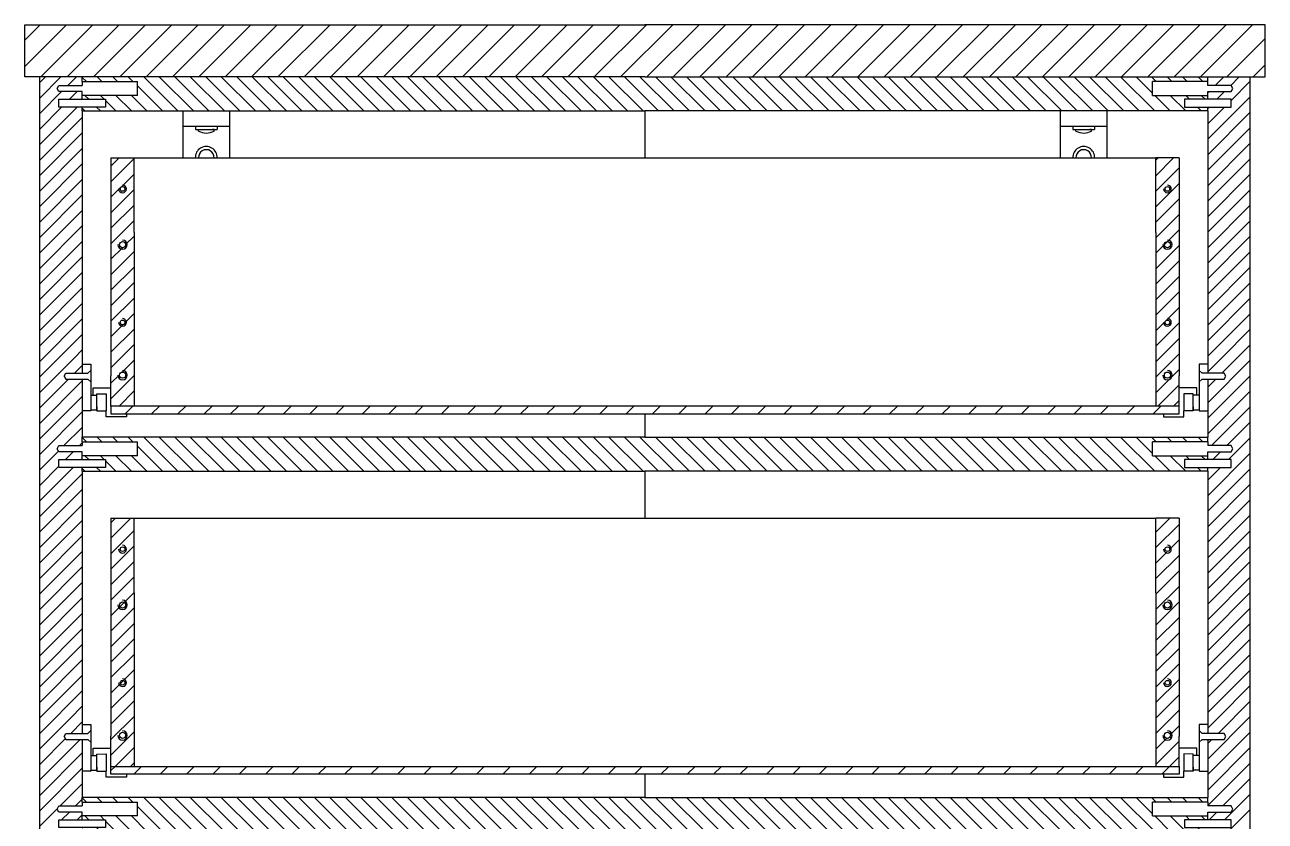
# Model space of a CAD drawing. Header units: millimetres. Extents: x 1628 to 5948, y -265 to 1722.
# Drawn here: x 4348.3 to 4428.3, y 1244.9 to 1296.3 of the extents above; entities that cross this region are included whole.
import ezdxf

# ---------------------------------------------------------------- set-up
doc = ezdxf.new("R2010")
doc.units = ezdxf.units.MM
doc.layers.get('0').update_dxf_attribs({"color": 8})
doc.layers.add('Campiture', color=1, linetype='Continuous')
doc.layers.add('Incastri', color=4, linetype='Continuous')
pattern_1 = [(45, (3915.7054, 1132.9351), (-0.85, 0.85), [])]

# ---------------------------------------------------------------- blocks, each defined once
blk = doc.blocks.new('retino 1')
at = {"color": 175, "linetype": 'Continuous'}
for p, q in [((318.125, 159.668), (317.856, 159.937)), ((319.125, 159.668), (318.825, 159.968)), ((320.125, 159.668), (319.825, 159.968)), ((321.125, 159.668), (320.825, 159.968)), ((323.025, 157.768), (321.415, 159.378)), ((324.025, 157.768), (321.825, 159.968)), ((325.025, 157.768), (322.825, 159.968)), ((326.025, 157.768), (323.825, 159.968)), ((327.025, 157.768), (324.825, 159.968)), ((328.025, 157.768), (325.825, 159.968)), ((329.025, 157.768), (326.825, 159.968)), ((330.025, 157.768), (327.825, 159.968)), ((331.025, 157.768), (328.825, 159.968)), ((332.025, 157.768), (329.825, 159.968)), ((333.025, 157.768), (330.825, 159.968)), ((334.025, 157.768), (331.825, 159.968)), ((335.025, 157.768), (332.825, 159.968)), ((336.025, 157.768), (333.825, 159.968)), ((337.025, 157.768), (334.825, 159.968)), ((338.025, 157.768), (335.825, 159.968)), ((339.025, 157.768), (336.825, 159.968)), ((340.025, 157.768), (337.825, 159.968)), ((341.025, 157.768), (338.825, 159.968)), ((342.025, 157.768), (339.825, 159.968)), ((343.025, 157.768), (340.825, 159.968)), ((344.025, 157.768), (341.825, 159.968)), ((345.025, 157.768), (342.825, 159.968)), ((346.025, 157.768), (343.825, 159.968)), ((347.025, 157.768), (344.825, 159.968)), ((348.025, 157.768), (345.825, 159.968)), ((349.025, 157.768), (346.825, 159.968)), ((350.025, 157.768), (347.825, 159.968)), ((351.025, 157.768), (348.825, 159.968)), ((352.025, 157.768), (349.825, 159.968)), ((353.025, 157.768), (350.825, 159.968)), ((354.025, 157.768), (351.825, 159.968)), ((355.025, 157.768), (352.825, 159.968)), ((356.025, 157.768), (353.825, 159.968)), ((357.025, 157.768), (354.825, 159.968)), ((358.025, 157.768), (355.825, 159.968)), ((359.025, 157.768), (356.825, 159.968)), ((360.025, 157.768), (357.825, 159.968)), ((361.025, 157.768), (358.825, 159.968)), ((362.025, 157.768), (359.825, 159.968)), ((363.025, 157.768), (360.825, 159.968)), ((364.025, 157.768), (361.825, 159.968)), ((365.025, 157.768), (362.825, 159.968)), ((366.025, 157.768), (363.825, 159.968)), ((367.025, 157.768), (364.825, 159.968)), ((368.025, 157.768), (365.825, 159.968)), ((369.025, 157.768), (366.825, 159.968)), ((370.025, 157.768), (367.825, 159.968)), ((371.025, 157.768), (368.825, 159.968)), ((372.025, 157.768), (369.825, 159.968)), ((373.025, 157.768), (370.825, 159.968)), ((374.025, 157.768), (371.825, 159.968)), ((375.025, 157.768), (372.825, 159.968)), ((376.025, 157.768), (373.825, 159.968)), ((377.025, 157.768), (374.825, 159.968)), ((378.025, 157.768), (375.825, 159.968)), ((379.025, 157.768), (376.825, 159.968)), ((380.025, 157.768), (377.825, 159.968)), ((381.025, 157.768), (378.825, 159.968)), ((382.025, 157.768), (379.825, 159.968)), ((383.025, 157.768), (380.825, 159.968)), ((384.025, 157.768), (381.825, 159.968)), ((385.025, 157.768), (382.825, 159.968)), ((386.025, 157.768), (383.825, 159.968)), ((387.025, 157.768), (384.825, 159.968)), ((386.888, 158.905), (385.825, 159.968)), ((387.125, 159.668), (386.825, 159.968)), ((388.125, 159.668), (387.825, 159.968)), ((389.125, 159.668), (388.825, 159.968)), ((390.125, 159.668), (389.825, 159.968)), ((318.275, 158.518), (318.025, 158.768)), ((319.275, 158.518), (319.025, 158.768)), ((320.025, 157.768), (319.356, 158.437)), ((321.025, 157.768), (320.025, 158.768)), ((322.025, 157.768), (321.025, 158.768)), ((388.025, 157.768), (387.025, 158.768)), ((389.025, 157.768), (388.025, 158.768)), ((389.275, 158.518), (389.025, 158.768)), ((390.275, 158.518), (390.025, 158.768)), ((318.025, 157.768), (317.856, 157.937)), ((319.025, 157.768), (318.775, 158.018)), ((390.025, 157.768), (389.775, 158.018))]:
    blk.add_line(p, q, dxfattribs=at)

msp = doc.modelspace()

# ---------------------------------------------------------------- hatches: boundary and pattern name
at = {"layer": 'Campiture'}
h = msp.add_hatch(dxfattribs=at)
h.set_pattern_fill('JIS_WOOD', color=256, scale=1.7)
h.set_pattern_definition([(45, (3915.7054, 1132.9351), (-0.85, 0.85), [])])
h.paths.add_polyline_path([(4348.346, 1296.263), (4348.346, 1292.903), (4388.346, 1292.903), (4428.346, 1292.903), (4428.346, 1296.263), (4388.346, 1296.263)])
h = msp.add_hatch(dxfattribs=at)
h.set_pattern_fill('JIS_WOOD', color=256)
h.set_pattern_definition([(45, (3915.7054, 1132.9351), (-0.5, 0.5), [])])
h.paths.add_polyline_path([(4422.792, 1287.671), (4421.441, 1287.671), (4421.292, 1287.522), (4421.292, 1282.853), (4421.292, 1277.522), (4422.792, 1279.022)])
h.paths.add_polyline_path([(4421.892, 1285.671, -1), (4422.192, 1285.671, -1)], flags=16)
h = msp.add_hatch(dxfattribs=at)
h.set_pattern_fill('JIS_WOOD', color=256, scale=1.7)
h.set_pattern_definition(pattern_1)
h.paths.add_polyline_path([(4422.792, 1271.653), (4421.792, 1271.653), (4421.292, 1271.653), (4355.4, 1271.653), (4354.9, 1271.653), (4353.9, 1271.653), (4353.9, 1271.353), (4353.9, 1271.153), (4422.792, 1271.153)])
h = msp.add_hatch(dxfattribs=at)
h.set_pattern_fill('JIS_WOOD', color=256, scale=1.7)
h.set_pattern_definition(pattern_1)
h.paths.add_polyline_path([(4422.792, 1248.403), (4421.792, 1248.403), (4421.292, 1248.403), (4355.4, 1248.403), (4354.9, 1248.403), (4353.9, 1248.403), (4353.9, 1247.903), (4422.792, 1247.903), (4422.792, 1248.103)])

# ---------------------------------------------------------------- linework, layer by layer
for p, q in [((4348.346, 1296.263), (4388.346, 1296.263)), ((4348.346, 1292.903), (4348.346, 1296.263)), ((4428.346, 1296.263), (4388.346, 1296.263)), ((4428.346, 1292.903), (4428.346, 1296.263)), ((4388.346, 1292.903), (4348.346, 1292.903)), ((4349.306, 1199.903), (4349.306, 1292.903)), ((4352.05, 1292.603), (4352.05, 1292.903)), ((4388.346, 1292.903), (4428.346, 1292.903)), ((4424.642, 1292.603), (4424.642, 1292.903)), ((4427.386, 1199.903), (4427.386, 1292.903)), ((4352.05, 1292.603), (4352.05, 1292.353)), ((4424.642, 1292.353), (4424.642, 1292.603)), ((4352.05, 1291.703), (4352.05, 1291.953)), ((4352.05, 1291.453), (4352.05, 1291.703)), ((4424.642, 1291.703), (4424.642, 1291.953)), ((4424.642, 1291.453), (4424.642, 1291.703)), ((4352.05, 1290.703), (4352.05, 1290.953)), ((4352.05, 1290.703), (4352.05, 1290.953)), ((4352.05, 1290.703), (4388.346, 1290.703)), ((4352.05, 1290.703), (4352.05, 1274.353)), ((4358.55, 1287.671), (4358.55, 1290.703)), ((4361.55, 1290.703), (4361.55, 1287.671)), ((4361.55, 1290.703), (4361.55, 1289.703)), ((4424.642, 1290.703), (4388.346, 1290.703)), ((4388.346, 1290.703), (4388.346, 1287.671)), ((4415.142, 1287.671), (4415.142, 1290.703)), ((4418.142, 1290.703), (4418.142, 1287.671)), ((4418.142, 1290.703), (4418.142, 1289.703)), ((4424.642, 1290.703), (4424.642, 1290.953)), ((4424.642, 1290.703), (4424.642, 1290.953)), ((4424.642, 1290.703), (4424.642, 1274.353)), ((4361.55, 1289.703), (4358.55, 1289.703)), ((4361.55, 1289.703), (4361.55, 1289.503)), ((4418.142, 1289.703), (4415.142, 1289.703)), ((4418.142, 1289.703), (4418.142, 1289.503)), ((4361.55, 1289.503), (4361.55, 1289.403)), ((4418.142, 1289.503), (4418.142, 1289.403)), ((4353.9, 1287.671), (4355.4, 1287.671)), ((4353.9, 1287.671), (4353.9, 1273.603)), ((4355.4, 1282.853), (4355.4, 1287.671)), ((4355.4, 1287.671), (4421.292, 1287.671)), ((4422.792, 1287.671), (4421.292, 1287.671)), ((4421.292, 1282.853), (4421.292, 1287.671)), ((4422.792, 1287.671), (4422.792, 1273.603)), ((4355.4, 1282.853), (4355.4, 1272.053)), ((4421.292, 1282.853), (4421.292, 1272.053)), ((4352.05, 1274.353), (4352.05, 1273.787)), ((4352.05, 1274.353), (4352.6, 1274.353)), ((4352.6, 1274.353), (4352.6, 1271.353)), ((4353.9, 1271.653), (4353.9, 1273.603)), ((4422.792, 1271.653), (4422.792, 1273.603)), ((4424.092, 1274.353), (4424.092, 1271.353)), ((4424.642, 1274.353), (4424.092, 1274.353)), ((4424.642, 1274.353), (4424.642, 1273.787)), ((4352.05, 1273.387), (4352.05, 1269.653)), ((4352.75, 1272.352), (4352.75, 1272.84)), ((4352.75, 1272.84), (4353.9, 1272.84)), ((4423.942, 1272.84), (4422.792, 1272.84)), ((4423.942, 1272.352), (4423.942, 1272.84)), ((4424.642, 1273.387), (4424.642, 1269.653)), ((4352.6, 1272.353), (4353, 1272.351)), ((4353, 1272.453), (4353.6, 1272.454)), ((4353, 1271.603), (4353, 1272.453)), ((4353, 1271.353), (4353, 1272.453)), ((4353.6, 1272.454), (4353.6, 1271.353)), ((4355.4, 1272.053), (4355.4, 1271.853)), ((4421.292, 1272.053), (4421.292, 1271.853)), ((4423.092, 1272.454), (4423.092, 1271.353)), ((4423.692, 1272.453), (4423.092, 1272.454)), ((4423.692, 1271.603), (4423.692, 1272.453)), ((4423.692, 1271.353), (4423.692, 1272.453)), ((4424.092, 1272.353), (4423.692, 1272.351)), ((4352.6, 1271.353), (4352.05, 1271.353)), ((4353, 1271.403), (4352.6, 1271.403)), ((4353, 1271.603), (4353, 1271.353)), ((4353, 1271.353), (4353, 1271.403)), ((4353, 1271.353), (4353.6, 1271.353)), ((4353.6, 1270.953), (4353.6, 1271.353)), ((4355.4, 1271.853), (4355.4, 1271.653)), ((4421.292, 1271.853), (4421.292, 1271.653)), ((4423.092, 1270.953), (4423.092, 1271.353)), ((4423.692, 1271.353), (4423.092, 1271.353)), ((4423.692, 1271.603), (4423.692, 1271.353)), ((4424.092, 1271.403), (4423.692, 1271.403)), ((4424.092, 1271.353), (4424.642, 1271.353)), ((4354.9, 1270.953), (4353.6, 1270.953)), ((4354.9, 1271.153), (4354.9, 1270.953)), ((4388.346, 1271.153), (4388.346, 1269.653)), ((4421.792, 1271.153), (4421.792, 1270.953)), ((4421.792, 1270.953), (4423.092, 1270.953)), ((4388.346, 1269.653), (4352.05, 1269.653)), ((4352.05, 1269.353), (4352.05, 1269.653)), ((4388.346, 1269.653), (4424.642, 1269.653)), ((4424.642, 1269.353), (4424.642, 1269.653)), ((4352.05, 1269.353), (4352.05, 1269.103)), ((4424.642, 1269.353), (4424.642, 1269.103)), ((4352.05, 1268.453), (4352.05, 1268.703)), ((4352.05, 1268.203), (4352.05, 1268.453)), ((4424.642, 1268.453), (4424.642, 1268.703)), ((4424.642, 1268.203), (4424.642, 1268.453)), ((4352.05, 1267.453), (4352.05, 1267.703)), ((4352.05, 1267.453), (4352.05, 1267.703)), ((4352.05, 1267.453), (4388.346, 1267.453)), ((4352.05, 1267.453), (4352.05, 1251.103)), ((4424.642, 1267.453), (4388.346, 1267.453)), ((4388.346, 1267.453), (4388.346, 1264.421)), ((4424.642, 1267.453), (4424.642, 1267.703)), ((4424.642, 1267.453), (4424.642, 1267.703)), ((4424.642, 1267.453), (4424.642, 1251.103)), ((4353.9, 1264.421), (4355.4, 1264.421)), ((4353.9, 1264.421), (4353.9, 1250.353)), ((4355.4, 1259.603), (4355.4, 1264.421)), ((4355.4, 1264.421), (4421.292, 1264.421)), ((4422.792, 1264.421), (4421.292, 1264.421)), ((4421.292, 1259.603), (4421.292, 1264.421)), ((4422.792, 1264.421), (4422.792, 1250.353)), ((4355.4, 1259.603), (4355.4, 1248.803)), ((4421.292, 1259.603), (4421.292, 1248.803)), ((4352.05, 1251.103), (4352.05, 1250.537)), ((4352.05, 1251.103), (4352.6, 1251.103)), ((4352.6, 1251.103), (4352.6, 1248.103)), ((4424.092, 1251.103), (4424.092, 1248.103)), ((4424.642, 1251.103), (4424.092, 1251.103)), ((4424.642, 1251.103), (4424.642, 1250.537)), ((4352.05, 1250.137), (4352.05, 1246.403)), ((4353.9, 1248.403), (4353.9, 1250.353)), ((4422.792, 1248.403), (4422.792, 1250.353)), ((4424.642, 1250.137), (4424.642, 1246.403)), ((4352.6, 1249.103), (4353, 1249.101)), ((4352.75, 1249.102), (4352.75, 1249.59)), ((4352.75, 1249.59), (4353.9, 1249.59)), ((4353, 1249.203), (4353.6, 1249.204)), ((4353, 1248.353), (4353, 1249.203)), ((4353, 1248.103), (4353, 1249.203)), ((4353.6, 1249.204), (4353.6, 1248.103)), ((4355.4, 1248.803), (4355.4, 1248.603)), ((4421.292, 1248.803), (4421.292, 1248.603)), ((4423.942, 1249.59), (4422.792, 1249.59)), ((4423.092, 1249.204), (4423.092, 1248.103)), ((4423.692, 1249.203), (4423.092, 1249.204)), ((4423.692, 1248.353), (4423.692, 1249.203)), ((4423.692, 1248.103), (4423.692, 1249.203)), ((4424.092, 1249.103), (4423.692, 1249.101)), ((4423.942, 1249.102), (4423.942, 1249.59)), ((4352.6, 1248.103), (4352.05, 1248.103)), ((4352.6, 1248.103), (4352.6, 1248.153)), ((4352.6, 1248.153), (4353, 1248.153)), ((4353, 1248.353), (4353, 1248.103)), ((4353, 1248.103), (4353.6, 1248.103)), ((4353.6, 1247.703), (4353.6, 1248.103)), ((4355.4, 1248.603), (4355.4, 1248.403)), ((4421.292, 1248.603), (4421.292, 1248.403)), ((4423.092, 1247.703), (4423.092, 1248.103)), ((4423.692, 1248.103), (4423.092, 1248.103)), ((4423.692, 1248.353), (4423.692, 1248.103)), ((4424.092, 1248.153), (4423.692, 1248.153)), ((4424.092, 1248.103), (4424.642, 1248.103)), ((4354.9, 1247.703), (4353.6, 1247.703)), ((4354.9, 1247.903), (4354.9, 1247.703)), ((4388.346, 1247.903), (4388.346, 1246.403)), ((4421.792, 1247.903), (4421.792, 1247.703)), ((4421.792, 1247.703), (4423.092, 1247.703)), ((4388.346, 1246.403), (4352.05, 1246.403)), ((4352.05, 1246.103), (4352.05, 1246.403)), ((4388.346, 1246.403), (4424.642, 1246.403)), ((4424.642, 1246.103), (4424.642, 1246.403)), ((4352.05, 1246.103), (4352.05, 1245.853)), ((4424.642, 1246.103), (4424.642, 1245.853)), ((4352.05, 1245.203), (4352.05, 1245.453)), ((4352.05, 1244.953), (4352.05, 1245.203)), ((4424.642, 1245.203), (4424.642, 1245.453)), ((4424.642, 1244.953), (4424.642, 1245.203))]:
    msp.add_line(p, q)
at = {"color": 175, "linetype": 'Continuous'}
for p, q in [((4349.306, 1292.536), (4349.673, 1292.903)), ((4424.642, 1292.872), (4424.673, 1292.903)), ((4424.642, 1291.872), (4424.723, 1291.953)), ((4424.642, 1290.872), (4424.723, 1290.953)), ((4421.292, 1287.522), (4421.441, 1287.671)), ((4351.873, 1269.103), (4352.05, 1269.28)), ((4351.973, 1268.203), (4352.05, 1268.28)), ((4353.9, 1264.13), (4354.191, 1264.421)), ((4424.642, 1249.872), (4424.9, 1250.129)), ((4351.723, 1244.953), (4352.05, 1245.28))]:
    msp.add_line(p, q, dxfattribs=at)
for points in [[(4421.292, 1271.653), (4355.4, 1271.653), (4354.9, 1271.653), (4353.9, 1271.653), (4353.9, 1271.353), (4353.9, 1271.153), (4422.792, 1271.153), (4422.792, 1271.653), (4421.792, 1271.653)], [(4355.4, 1248.403), (4421.292, 1248.403), (4421.792, 1248.403), (4422.792, 1248.403), (4422.792, 1248.103), (4422.792, 1247.903), (4353.9, 1247.903), (4353.9, 1248.403), (4354.9, 1248.403)]]:
    msp.add_lwpolyline(points, close=True)
at = {"layer": 'Campiture', "linetype": 'Continuous'}
for p, q in [((4349.306, 1291.536), (4350.673, 1292.903)), ((4351.123, 1292.353), (4351.673, 1292.903)), ((4425.123, 1292.353), (4425.673, 1292.903)), ((4426.123, 1292.353), (4426.673, 1292.903)), ((4426.142, 1291.372), (4427.386, 1292.616)), ((4349.306, 1290.536), (4350.723, 1291.953)), ((4351.223, 1291.453), (4351.723, 1291.953)), ((4424.642, 1288.872), (4427.386, 1291.616)), ((4425.223, 1291.453), (4425.723, 1291.953)), ((4349.306, 1289.536), (4350.723, 1290.953)), ((4349.306, 1288.536), (4351.723, 1290.953)), ((4424.642, 1289.872), (4425.723, 1290.953)), ((4424.642, 1287.872), (4427.386, 1290.616)), ((4349.306, 1287.536), (4352.05, 1290.28)), ((4424.642, 1286.872), (4427.386, 1289.616)), ((4349.306, 1286.536), (4352.05, 1289.28)), ((4349.306, 1285.536), (4352.05, 1288.28)), ((4424.642, 1285.872), (4427.386, 1288.616)), ((4349.306, 1284.536), (4352.05, 1287.28)), ((4353.9, 1287.13), (4354.441, 1287.671)), ((4353.9, 1286.13), (4355.4, 1287.63)), ((4424.642, 1284.872), (4427.386, 1287.616)), ((4354.641, 1285.87), (4355.4, 1286.63)), ((4424.642, 1283.872), (4427.386, 1286.616)), ((4349.306, 1283.536), (4352.05, 1286.28)), ((4353.9, 1285.13), (4354.529, 1285.759)), ((4353.9, 1284.13), (4355.4, 1285.63)), ((4354.562, 1285.792), (4354.641, 1285.87)), ((4424.642, 1282.872), (4427.386, 1285.616)), ((4349.306, 1282.536), (4352.05, 1285.28)), ((4349.306, 1281.536), (4352.05, 1284.28)), ((4353.9, 1283.13), (4355.4, 1284.63)), ((4424.642, 1281.872), (4427.386, 1284.616)), ((4349.306, 1280.536), (4352.05, 1283.28)), ((4353.9, 1282.13), (4355.4, 1283.63)), ((4424.642, 1280.872), (4427.386, 1283.616)), ((4354.85, 1282.08), (4355.4, 1282.63)), ((4424.642, 1279.872), (4427.386, 1282.616)), ((4349.306, 1279.536), (4352.05, 1282.28)), ((4353.9, 1281.13), (4354.644, 1281.874)), ((4353.9, 1280.13), (4355.4, 1281.63)), ((4424.642, 1278.872), (4427.386, 1281.616)), ((4349.306, 1278.536), (4352.05, 1281.28)), ((4349.306, 1277.536), (4352.05, 1280.28)), ((4353.9, 1279.13), (4355.4, 1280.63)), ((4424.642, 1277.872), (4427.386, 1280.616)), ((4349.306, 1276.536), (4352.05, 1279.28)), ((4353.9, 1278.13), (4355.4, 1279.63)), ((4424.642, 1276.872), (4427.386, 1279.616)), ((4353.9, 1277.13), (4355.4, 1278.63)), ((4421.292, 1277.522), (4422.792, 1279.022)), ((4424.642, 1275.872), (4427.386, 1278.616)), ((4349.306, 1275.536), (4352.05, 1278.28)), ((4354.798, 1277.027), (4355.4, 1277.63)), ((4421.292, 1276.522), (4422.792, 1278.022)), ((4424.642, 1274.872), (4427.386, 1277.616)), ((4349.306, 1274.536), (4352.05, 1277.28)), ((4353.9, 1276.13), (4354.679, 1276.909)), ((4421.292, 1275.522), (4422.792, 1277.022)), ((4349.306, 1273.536), (4352.05, 1276.28)), ((4353.9, 1275.13), (4355.4, 1276.63)), ((4421.292, 1274.522), (4422.792, 1276.022)), ((4425.523, 1274.753), (4427.386, 1276.616)), ((4351.523, 1274.753), (4352.05, 1275.28)), ((4353.9, 1274.13), (4355.4, 1275.63)), ((4425.557, 1273.787), (4427.386, 1275.616)), ((4349.306, 1272.536), (4351.523, 1274.753)), ((4354.621, 1273.85), (4355.4, 1274.63)), ((4421.292, 1273.522), (4422.792, 1275.022)), ((4424.642, 1273.872), (4425.523, 1274.753)), ((4424.642, 1271.872), (4427.386, 1274.616)), ((4351.557, 1273.787), (4352.05, 1274.28)), ((4353.9, 1273.13), (4354.453, 1273.682)), ((4353.9, 1272.13), (4355.4, 1273.63)), ((4421.292, 1272.522), (4422.792, 1274.022)), ((4424.642, 1270.872), (4427.386, 1273.616)), ((4349.306, 1271.536), (4351.157, 1273.387)), ((4349.306, 1270.536), (4352.05, 1273.28)), ((4421.423, 1271.653), (4422.792, 1273.022)), ((4424.642, 1272.872), (4425.157, 1273.387)), ((4349.306, 1269.536), (4352.05, 1272.28)), ((4354.423, 1271.653), (4355.4, 1272.63)), ((4422.423, 1271.653), (4422.792, 1272.022)), ((4424.642, 1269.872), (4427.386, 1272.616)), ((4349.306, 1268.536), (4352.05, 1271.28)), ((4424.873, 1269.103), (4427.386, 1271.616)), ((4425.873, 1269.103), (4427.386, 1270.616)), ((4350.873, 1269.103), (4352.05, 1270.28)), ((4425.973, 1268.203), (4427.386, 1269.616)), ((4349.306, 1267.536), (4350.522, 1268.752)), ((4350.973, 1268.203), (4351.473, 1268.703)), ((4424.642, 1265.872), (4427.386, 1268.616)), ((4424.973, 1268.203), (4425.473, 1268.703)), ((4349.306, 1266.536), (4350.55, 1267.78)), ((4349.306, 1265.536), (4351.473, 1267.703)), ((4349.306, 1264.536), (4352.05, 1267.28)), ((4424.642, 1266.872), (4425.473, 1267.703)), ((4424.642, 1264.872), (4427.386, 1267.616)), ((4424.642, 1263.872), (4427.386, 1266.616)), ((4349.306, 1263.536), (4352.05, 1266.28)), ((4424.642, 1262.872), (4427.386, 1265.616)), ((4349.306, 1262.536), (4352.05, 1265.28)), ((4349.306, 1261.536), (4352.05, 1264.28)), ((4353.9, 1263.13), (4355.191, 1264.421)), ((4421.292, 1263.522), (4422.191, 1264.421)), ((4421.292, 1262.522), (4422.792, 1264.022)), ((4424.642, 1261.872), (4427.386, 1264.616)), ((4349.306, 1260.536), (4352.05, 1263.28)), ((4353.9, 1262.13), (4355.4, 1263.63)), ((4424.642, 1260.872), (4427.386, 1263.616)), ((4353.9, 1261.13), (4355.4, 1262.63)), ((4422.237, 1262.467), (4422.792, 1263.022)), ((4424.642, 1259.872), (4427.386, 1262.616)), ((4349.306, 1259.536), (4352.05, 1262.28)), ((4353.9, 1260.13), (4355.4, 1261.63)), ((4421.292, 1261.522), (4421.996, 1262.226)), ((4421.292, 1260.522), (4422.792, 1262.022)), ((4424.642, 1258.872), (4427.386, 1261.616)), ((4349.306, 1258.536), (4352.05, 1261.28)), ((4421.292, 1259.522), (4422.792, 1261.022)), ((4349.306, 1257.536), (4352.05, 1260.28)), ((4353.9, 1259.13), (4355.4, 1260.63)), ((4421.292, 1258.522), (4422.792, 1260.022)), ((4424.642, 1257.872), (4427.386, 1260.616)), ((4349.306, 1256.536), (4352.05, 1259.28)), ((4353.9, 1258.13), (4355.4, 1259.63)), ((4424.642, 1256.872), (4427.386, 1259.616)), ((4353.9, 1257.13), (4355.4, 1258.63)), ((4421.292, 1257.522), (4422.792, 1259.022)), ((4424.642, 1255.872), (4427.386, 1258.616)), ((4349.306, 1255.536), (4352.05, 1258.28)), ((4353.9, 1256.13), (4355.4, 1257.63)), ((4421.292, 1256.522), (4422.792, 1258.022)), ((4424.642, 1254.872), (4427.386, 1257.616)), ((4349.306, 1254.536), (4352.05, 1257.28)), ((4421.292, 1255.522), (4422.792, 1257.022)), ((4349.306, 1253.536), (4352.05, 1256.28)), ((4353.9, 1255.13), (4355.4, 1256.63)), ((4421.292, 1254.522), (4422.792, 1256.022)), ((4424.642, 1253.872), (4427.386, 1256.616)), ((4349.306, 1252.536), (4352.05, 1255.28)), ((4353.9, 1254.13), (4355.4, 1255.63)), ((4424.642, 1252.872), (4427.386, 1255.616)), ((4353.9, 1253.13), (4355.4, 1254.63)), ((4421.292, 1253.522), (4422.792, 1255.022)), ((4424.642, 1251.872), (4427.386, 1254.616)), ((4349.306, 1251.536), (4352.05, 1254.28)), ((4353.9, 1252.13), (4355.4, 1253.63)), ((4421.292, 1252.522), (4422.792, 1254.022)), ((4425.273, 1251.503), (4427.386, 1253.616)), ((4349.306, 1250.536), (4352.05, 1253.28)), ((4421.292, 1251.522), (4422.792, 1253.022)), ((4351.273, 1251.503), (4352.05, 1252.28)), ((4353.9, 1251.13), (4355.4, 1252.63)), ((4421.292, 1250.522), (4422.792, 1252.022)), ((4425.307, 1250.537), (4427.386, 1252.616)), ((4349.306, 1249.536), (4351.273, 1251.503)), ((4351.307, 1250.537), (4352.05, 1251.28)), ((4353.9, 1250.13), (4355.4, 1251.63)), ((4424.642, 1248.872), (4427.386, 1251.616)), ((4424.642, 1250.872), (4425.273, 1251.503)), ((4353.9, 1249.13), (4355.4, 1250.63)), ((4422.233, 1250.463), (4422.792, 1251.022)), ((4424.642, 1247.872), (4427.386, 1250.616)), ((4349.306, 1248.536), (4350.966, 1250.196)), ((4349.306, 1247.536), (4351.907, 1250.137)), ((4354.173, 1248.403), (4355.4, 1249.63)), ((4421.292, 1249.522), (4421.982, 1250.212)), ((4421.292, 1248.522), (4422.792, 1250.022)), ((4424.642, 1246.872), (4427.386, 1249.616)), ((4349.306, 1246.536), (4352.05, 1249.28)), ((4422.173, 1248.403), (4422.792, 1249.022)), ((4349.306, 1245.536), (4352.05, 1248.28)), ((4355.173, 1248.403), (4355.4, 1248.63)), ((4424.642, 1245.872), (4427.386, 1248.616)), ((4350.623, 1245.853), (4352.05, 1247.28)), ((4425.623, 1245.853), (4427.386, 1247.616)), ((4425.723, 1244.953), (4427.386, 1246.616)), ((4349.306, 1244.536), (4350.451, 1245.681)), ((4351.623, 1245.853), (4352.05, 1246.28)), ((4424.642, 1242.872), (4427.386, 1245.616)), ((4350.723, 1244.953), (4351.223, 1245.453)), ((4424.723, 1244.953), (4425.223, 1245.453))]:
    msp.add_line(p, q, dxfattribs=at)
at = {"layer": 'Incastri'}
for p, q in [((4350.435, 1292.153), (4350.55, 1292.353)), ((4350.55, 1291.953), (4350.435, 1292.153)), ((4350.55, 1292.353), (4352.05, 1292.353)), ((4352.05, 1292.603), (4354.608, 1292.603)), ((4354.608, 1292.603), (4355.391, 1292.603)), ((4355.391, 1292.603), (4355.61, 1292.603)), ((4355.61, 1291.703), (4355.61, 1292.603)), ((4421.302, 1292.603), (4421.083, 1292.603)), ((4421.083, 1291.703), (4421.083, 1292.603)), ((4422.085, 1292.603), (4421.302, 1292.603)), ((4424.642, 1292.603), (4422.085, 1292.603)), ((4426.142, 1292.353), (4424.642, 1292.353)), ((4426.258, 1292.153), (4426.142, 1292.353)), ((4426.142, 1291.953), (4426.258, 1292.153)), ((4352.05, 1291.953), (4350.55, 1291.953)), ((4355.61, 1291.703), (4352.05, 1291.703)), ((4421.083, 1291.703), (4424.642, 1291.703)), ((4424.642, 1291.953), (4426.142, 1291.953)), ((4359.35, 1289.703), (4359.35, 1289.503)), ((4360.75, 1289.703), (4360.75, 1289.503)), ((4415.942, 1289.703), (4415.942, 1289.503)), ((4417.342, 1289.703), (4417.342, 1289.503)), ((4359.35, 1289.503), (4360.75, 1289.503)), ((4359.55, 1289.403), (4359.55, 1289.502)), ((4359.55, 1289.502), (4359.65, 1289.502)), ((4360.55, 1289.503), (4360.45, 1289.503)), ((4360.55, 1289.403), (4360.55, 1289.503)), ((4415.942, 1289.503), (4417.342, 1289.503)), ((4416.142, 1289.403), (4416.142, 1289.502)), ((4417.142, 1289.503), (4417.042, 1289.503)), ((4417.142, 1289.403), (4417.142, 1289.503)), ((4350.435, 1268.903), (4350.55, 1269.103)), ((4350.55, 1268.703), (4350.435, 1268.903)), ((4350.55, 1269.103), (4352.05, 1269.103)), ((4352.05, 1269.353), (4354.608, 1269.353)), ((4354.608, 1269.353), (4355.391, 1269.353)), ((4355.391, 1269.353), (4355.61, 1269.353)), ((4355.61, 1268.453), (4355.61, 1269.353)), ((4421.302, 1269.353), (4421.083, 1269.353)), ((4421.083, 1268.453), (4421.083, 1269.353)), ((4422.085, 1269.353), (4421.302, 1269.353)), ((4424.642, 1269.353), (4422.085, 1269.353)), ((4426.142, 1269.103), (4424.642, 1269.103)), ((4426.258, 1268.903), (4426.142, 1269.103)), ((4426.142, 1268.703), (4426.258, 1268.903)), ((4352.05, 1268.703), (4350.55, 1268.703)), ((4355.61, 1268.453), (4352.05, 1268.453)), ((4421.083, 1268.453), (4424.642, 1268.453)), ((4424.642, 1268.703), (4426.142, 1268.703)), ((4350.435, 1245.653), (4350.55, 1245.853)), ((4350.55, 1245.453), (4350.435, 1245.653)), ((4350.55, 1245.853), (4352.05, 1245.853)), ((4352.05, 1246.103), (4354.608, 1246.103)), ((4354.608, 1246.103), (4355.391, 1246.103)), ((4355.391, 1246.103), (4355.61, 1246.103)), ((4355.61, 1245.203), (4355.61, 1246.103)), ((4421.302, 1246.103), (4421.083, 1246.103)), ((4421.083, 1245.203), (4421.083, 1246.103)), ((4422.085, 1246.103), (4421.302, 1246.103)), ((4424.642, 1246.103), (4422.085, 1246.103)), ((4426.142, 1245.853), (4424.642, 1245.853)), ((4426.258, 1245.653), (4426.142, 1245.853)), ((4426.142, 1245.453), (4426.258, 1245.653)), ((4352.05, 1245.453), (4350.55, 1245.453)), ((4355.61, 1245.203), (4352.05, 1245.203)), ((4421.083, 1245.203), (4424.642, 1245.203)), ((4424.642, 1245.453), (4426.142, 1245.453))]:
    msp.add_line(p, q, dxfattribs=at)
for points in [[(4353.45, 1290.953), (4351.55, 1290.953), (4350.65, 1290.953), (4350.55, 1290.953), (4350.55, 1291.053), (4350.55, 1291.353), (4350.55, 1291.453), (4350.65, 1291.453), (4353.45, 1291.453), (4353.55, 1291.453), (4353.55, 1291.353), (4353.55, 1291.053), (4353.55, 1290.953)], [(4423.242, 1290.953), (4425.142, 1290.953), (4426.042, 1290.953), (4426.142, 1290.953), (4426.142, 1291.053), (4426.142, 1291.353), (4426.142, 1291.453), (4426.042, 1291.453), (4423.242, 1291.453), (4423.142, 1291.453), (4423.142, 1291.353), (4423.142, 1291.053), (4423.142, 1290.953)], [(4353.45, 1267.703), (4351.55, 1267.703), (4350.65, 1267.703), (4350.55, 1267.703), (4350.55, 1267.803), (4350.55, 1268.103), (4350.55, 1268.203), (4350.65, 1268.203), (4353.45, 1268.203), (4353.55, 1268.203), (4353.55, 1268.103), (4353.55, 1267.803), (4353.55, 1267.703)], [(4423.242, 1267.703), (4425.142, 1267.703), (4426.042, 1267.703), (4426.142, 1267.703), (4426.142, 1267.803), (4426.142, 1268.103), (4426.142, 1268.203), (4426.042, 1268.203), (4423.242, 1268.203), (4423.142, 1268.203), (4423.142, 1268.103), (4423.142, 1267.803), (4423.142, 1267.703)], [(4353.45, 1244.453), (4351.55, 1244.453), (4350.65, 1244.453), (4350.55, 1244.453), (4350.55, 1244.553), (4350.55, 1244.853), (4350.55, 1244.953), (4350.65, 1244.953), (4353.45, 1244.953), (4353.55, 1244.953), (4353.55, 1244.853), (4353.55, 1244.553), (4353.55, 1244.453)], [(4423.242, 1244.453), (4425.142, 1244.453), (4426.042, 1244.453), (4426.142, 1244.453), (4426.142, 1244.553), (4426.142, 1244.853), (4426.142, 1244.953), (4426.042, 1244.953), (4423.242, 1244.953), (4423.142, 1244.953), (4423.142, 1244.853), (4423.142, 1244.553), (4423.142, 1244.453)]]:
    msp.add_lwpolyline(points, close=True, dxfattribs=at)
for points in [[(4350.885, 1273.587), (4351, 1273.787), (4351.5, 1273.787), (4351.8, 1273.787), (4352.2, 1273.787), (4352.41, 1273.787), (4352.6, 1273.96)], [(4425.692, 1273.787), (4425.192, 1273.787), (4424.892, 1273.787), (4424.492, 1273.787), (4424.283, 1273.787), (4424.092, 1273.96)], [(4424.092, 1273.213), (4424.283, 1273.387), (4424.892, 1273.387), (4425.192, 1273.387), (4425.692, 1273.387), (4425.808, 1273.587), (4425.692, 1273.787)], [(4350.885, 1273.587), (4351, 1273.387), (4351.5, 1273.387), (4351.8, 1273.387), (4352.41, 1273.387), (4352.6, 1273.213)], [(4350.885, 1250.337), (4351, 1250.537), (4351.5, 1250.537), (4351.8, 1250.537), (4352.2, 1250.537), (4352.41, 1250.537), (4352.6, 1250.71)], [(4425.692, 1250.537), (4425.192, 1250.537), (4424.892, 1250.537), (4424.492, 1250.537), (4424.283, 1250.537), (4424.092, 1250.71)], [(4424.092, 1249.963), (4424.283, 1250.137), (4424.892, 1250.137), (4425.192, 1250.137), (4425.692, 1250.137), (4425.808, 1250.337), (4425.692, 1250.537)], [(4350.885, 1250.337), (4351, 1250.137), (4351.5, 1250.137), (4351.8, 1250.137), (4352.41, 1250.137), (4352.6, 1249.963)]]:
    msp.add_lwpolyline(points, dxfattribs=at)
for centre, radius in [((4354.65, 1285.671), 0.15), ((4354.65, 1285.671), 0.15), ((4422.042, 1285.671), 0.15), ((4422.042, 1285.671), 0.15), ((4354.65, 1282.074), 0.2), ((4354.65, 1282.074), 0.2), ((4422.042, 1282.074), 0.2), ((4422.042, 1282.074), 0.2), ((4354.65, 1277.056), 0.15), ((4354.65, 1277.056), 0.15), ((4422.042, 1277.056), 0.15), ((4422.042, 1277.056), 0.15), ((4354.65, 1273.653), 0.2), ((4354.65, 1273.653), 0.2), ((4354.65, 1273.653), 0.2), ((4422.042, 1273.653), 0.2), ((4422.042, 1273.653), 0.2), ((4422.042, 1273.653), 0.2), ((4354.65, 1262.421), 0.15), ((4354.65, 1262.421), 0.15), ((4422.042, 1262.421), 0.15), ((4422.042, 1262.421), 0.15), ((4354.65, 1258.824), 0.2), ((4354.65, 1258.824), 0.2), ((4422.042, 1258.824), 0.2), ((4422.042, 1258.824), 0.2), ((4354.65, 1253.806), 0.15), ((4354.65, 1253.806), 0.15), ((4422.042, 1253.806), 0.15), ((4422.042, 1253.806), 0.15), ((4354.65, 1250.403), 0.2), ((4354.65, 1250.403), 0.2), ((4354.65, 1250.403), 0.2), ((4422.042, 1250.403), 0.2), ((4422.042, 1250.403), 0.2), ((4422.042, 1250.403), 0.2)]:
    msp.add_circle(centre, radius, dxfattribs=at)
for centre, radius, start, end in [((4360.05, 1290.331), 1.054, 241.68685, 298.31315), ((4416.642, 1290.331), 1.054, 241.68685, 298.31315), ((4360.05, 1287.703), 0.707, 357.40208, 182.59792), ((4360.05, 1287.703), 0.5, 356.32473, 183.67527), ((4416.642, 1287.703), 0.707, 357.40208, 182.59792), ((4416.642, 1287.703), 0.5, 356.32473, 183.67527), ((4354.65, 1285.671), 0.25, 180, 0), ((4354.65, 1285.671), 0.25, 0, 90), ((4422.042, 1285.671), 0.25, 180, 0), ((4422.042, 1285.671), 0.25, 0, 90), ((4354.65, 1282.074), 0.3, 180, 90), ((4422.042, 1282.074), 0.3, 180, 90), ((4354.65, 1277.056), 0.25, 180, 0), ((4354.65, 1277.056), 0.25, 0, 90), ((4422.042, 1277.056), 0.25, 180, 0), ((4422.042, 1277.056), 0.25, 0, 90), ((4354.65, 1273.653), 0.3, 180, 90), ((4422.042, 1273.653), 0.3, 180, 90), ((4354.65, 1262.421), 0.25, 180, 0), ((4354.65, 1262.421), 0.25, 0, 90), ((4422.042, 1262.421), 0.25, 180, 0), ((4422.042, 1262.421), 0.25, 0, 90), ((4354.65, 1258.824), 0.3, 180, 90), ((4422.042, 1258.824), 0.3, 180, 90), ((4354.65, 1253.806), 0.25, 180, 0), ((4354.65, 1253.806), 0.25, 0, 90), ((4422.042, 1253.806), 0.25, 180, 0), ((4422.042, 1253.806), 0.25, 0, 90), ((4354.65, 1250.403), 0.3, 180, 90), ((4422.042, 1250.403), 0.3, 180, 90)]:
    msp.add_arc(centre, radius, start, end, dxfattribs=at)

# ---------------------------------------------------------------- block references
at = {"layer": 'Campiture'}
for p in [(4034.195, 1132.935), (4034.195, 1109.685), (4034.195, 1086.435)]:
    msp.add_blockref('retino 1', p, dxfattribs=at)

doc.saveas('drawing.dxf')
